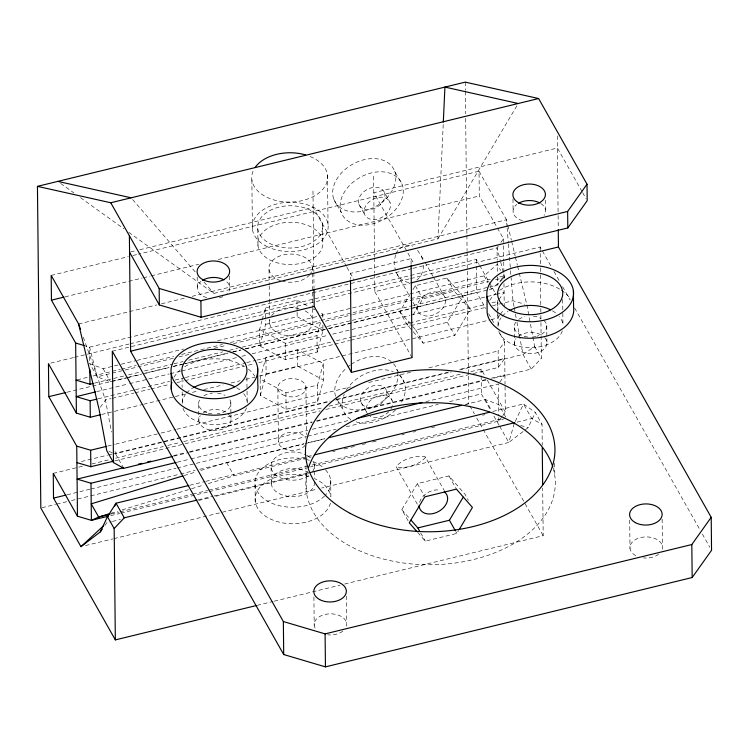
<?xml version="1.0" encoding="UTF-8"?>
<svg xmlns="http://www.w3.org/2000/svg" width="749" height="749" viewBox="0 0 749 749"><rect width="100%" height="100%" fill="white"/><g stroke="black" fill="none" stroke-linecap="round" stroke-linejoin="round"><path stroke-width="0.56" stroke-dasharray="3.75 2.81" d="M128.734 232.312L213.84 293.411L437.95 238.819L443.268 123.276M423.503 265.361C423.354 270.829 421.509 276.681 416.912 279.995M322.894 325.057L322.95 330.562L317.164 352.105L285.584 359.801L259.791 345.944L259.622 329.448L261.935 320.834M262.225 319.748L265.408 307.905L296.988 300.209L307.895 306.069M259.791 345.944L265.577 324.401L265.53 320.001M260.137 378.938L265.923 357.385L297.503 349.699L323.296 363.555L323.474 380.043L317.679 401.595L286.099 409.291L260.315 395.435L260.137 378.938L285.931 392.794L317.51 385.098L323.296 363.555M260.315 395.435L266.101 373.882L265.923 357.385M317.164 352.105L316.996 335.608L320.75 321.602M322.201 316.218L322.782 314.065L318.812 311.93M514.235 423.569L508.805 442.444L321.546 488.058M395.556 254.716L393.965 262.674L395.36 270.239M417.352 504.217L396.099 466.599C402.616 458.922 415.049 455.42 424.964 456.487L444.288 490.558M425.516 457.33C419 465.017 406.567 468.518 396.652 467.451L396.099 466.599M515.209 421.5L523.495 403.954L535.329 412.474L542.023 424.327L542.239 445.206M499.658 426.256L508.805 442.444L528.148 427.679L535.329 412.474M437.95 238.819L517.643 104.504M411.763 330.094L407.194 324.869L399.741 311.678L409.909 294.685M412.905 289.694L415.292 285.687L446.872 278.001L462.901 296.295L470.344 309.487L454.793 335.468L423.213 343.164L412.53 330.964M407.194 324.869L410.18 319.87M413.176 314.87L422.745 298.879L454.325 291.183L470.344 309.487M412.708 326.489L415.761 329.981L447.34 322.285L462.901 296.295M408.121 520.789L401.81 509.629L417.371 483.639L448.951 475.943L464.97 494.246L468.406 500.332M417.652 532.399L425.282 541.115L456.862 533.419L458.66 530.423M395.921 253.639C398.674 247.47 406.108 243.715 412.53 246.561M100.31 407.259L105.478 399.994L111.152 398.618M104.823 525.555L106.761 522.83L111.301 521.725M498.338 246.056L497.046 247.872L497.177 259.969M500.922 242.423L503.506 238.791L479.294 195.938L479.032 171.193L138.565 254.126M489.49 286.923L497.439 284.985L503.899 275.913L497.093 277.57M498.9 299.666L504.068 292.41L497.261 294.067M490.969 319.636L497.785 317.979L499.723 315.254M500.369 314.346L504.246 308.897M473.331 373.545L498.3 367.459L498.132 350.972L504.592 341.89L498.89 331.798M498.3 367.459L504.76 358.387L458.229 369.725M499.77 382.14L504.938 374.884L491.316 378.198M502.092 416.538L498.862 421.078L310.451 466.973M502.738 415.629L505.322 411.997L505.041 385.323M493.769 378.198L531.228 369.07L541.33 358.34L540.956 322.388M352.536 307.876L484.069 275.838L497.224 264.369L500.66 270.455M489.247 289.582L491.513 289.03L504.676 277.551L503.543 273.151M526.865 304.852L534.636 346.497L522.98 354.464L459.418 369.95M505.098 418.242L498.862 421.078L498.815 416.678M184.085 475.54L196.397 471.795M200.872 470.428L226.61 462.592L303.785 443.792M110.974 513.28L117.687 511.23M122.162 509.872L190.424 489.069M191.538 488.732L203.85 484.978M208.325 483.62L234.062 475.774L311.238 456.974M130.691 251.945L135.223 250.84M139.763 249.735L313.166 207.501L346.394 266.298M51.185 275.417L128.351 256.617M132.891 255.512L137.432 254.407M65.06 296.838L142.235 278.038M143.368 277.767L150.175 276.109M151.307 275.829L198.972 264.219M218.268 259.519L479.294 195.938M78.617 323.98L156.925 304.899M161.466 303.794L186.435 297.718M192.109 296.332L506.474 219.757L507.56 224.288M411.922 268.61L89.571 347.133L85.292 345.869M413.055 268.329L497.046 247.872L500.435 261.064M50.717 363.115L73.421 357.591M74.554 357.31L129.025 344.044M130.157 343.763L476.298 259.444L479.154 264.491M112.313 351.225L409.647 278.787M410.789 278.516L540.16 246.992L551.086 266.335M374.659 274.237L374.837 291.698L409.975 283.141M265.577 324.401L297.156 316.705L322.95 330.562M127.536 377.693L110.524 381.84L97.192 376.813L89.571 347.133L89.74 363.63L103.072 368.648L113.277 366.158M114.41 365.887L120.083 364.501M121.216 364.229L135.953 360.634M137.086 360.363L183.58 349.034M217.594 340.748L319.645 315.891M320.778 315.61L351.393 308.157M77.184 379.855L88.532 377.093M93.073 375.989L111.227 371.56M112.359 371.289L120.308 369.351M121.441 369.079L136.196 365.484M140.737 364.379L173.646 356.355M181.595 354.427L222.444 344.474M230.392 342.536L320.048 320.694M321.181 320.422L409.703 298.851M410.836 298.579L490.277 279.227M173.244 358.294L97.192 376.813L89.74 363.63M178.917 356.908L190.265 354.146M214.102 348.332L226.591 345.289M233.398 343.632L320.797 322.342M325.338 321.237L351.44 314.88M352.582 314.599L488.779 281.427M495.595 279.761L504.676 277.551L502.954 274.508M94.496 383.142L124.006 375.951M128.547 374.846L139.904 372.084M144.445 370.97L172.813 364.061M173.955 363.789L183.037 361.57M188.711 360.194L222.762 351.899M229.569 350.242L237.517 348.304M242.058 347.199L326.049 326.733M327.182 326.461L351.019 320.656M352.152 320.375L412.306 305.723M413.448 305.442L488.357 287.195M66.951 392.242L111.217 381.456M112.35 381.185L125.963 377.861M127.105 377.59L141.851 373.994M142.993 373.714L169.096 367.356M173.628 366.252L181.576 364.314M182.709 364.042L228.108 352.985M232.649 351.88L240.588 349.942M245.129 348.837L324.57 329.485M329.111 328.38L409.684 308.747M410.827 308.476L476.645 292.438L485.773 308.588M128.669 377.412L141.14 374.378M145.671 373.274L171.755 366.916M172.888 366.645L184.226 363.883M185.359 363.602L231.853 352.283M232.986 352.002L240.925 350.073M245.457 348.968L327.098 329.083M328.231 328.802L412.147 308.363M413.279 308.082L488.114 289.854M259.622 329.448L285.416 343.304L316.996 335.608M96.649 391.652L128.425 383.909M129.558 383.638L169.283 373.957M170.416 373.685L180.631 371.195M181.764 370.924L237.377 357.376M241.908 356.271L247.591 354.886M252.123 353.781L328.165 335.252M332.706 334.148L409.872 315.348M411.014 315.076L496.128 294.338M98.082 398.805L134.399 389.957M135.532 389.686L169.583 381.391M175.257 380.005L184.338 377.796M185.471 377.515L245.635 362.862M246.767 362.582L255.849 360.372M256.982 360.1L331.891 341.853M336.432 340.739L351.187 337.144M352.33 336.872L486.26 304.244M491.934 302.858L497.608 301.482L497.711 311.378M112.284 398.337L133.856 393.085M134.989 392.813L149.744 389.218M150.877 388.937L169.04 384.518M176.979 382.58L183.795 380.923M184.928 380.642L243.949 366.27M248.49 365.156L254.164 363.78M258.705 362.675L333.614 344.418M334.756 344.147L349.511 340.552M350.644 340.28L409.666 325.899M410.798 325.618L485.708 307.371M492.524 305.714L512.953 300.733L524.721 304.216M266.101 373.882L297.681 366.195L323.474 380.043M101.658 414.469L142.516 404.516M143.649 404.245L174.302 396.773M175.435 396.502L185.649 394.011M192.456 392.354L198.129 390.969M203.812 389.592L223.108 384.892M231.048 382.954L240.129 380.745M245.803 379.359L254.885 377.15M259.426 376.035L489.837 319.907M107.678 446.086L114.485 444.419M115.618 444.148L159.883 433.362M161.026 433.091L175.781 429.495M176.914 429.214L350.569 386.915M368.733 382.486L412.999 371.701M428.887 367.834L498.132 350.972M81.454 461.506L107.556 455.149M108.689 454.868L112.088 454.044M113.23 453.763L329.991 400.958M336.797 399.301L450.289 371.654M115.074 451.441L115.496 453.725L330.019 401.473M335.692 400.088L451.469 371.888M53.254 473.368L82.765 466.178M91.837 463.968L110 459.54M115.674 458.163L163.338 446.544M167.879 445.44L179.226 442.678M183.767 441.573L323.353 407.568M329.036 406.183L462.948 373.564M470.896 371.626L481.101 369.135L484.481 375.118M114.663 460.916L183.898 444.054M185.031 443.773L320.104 410.873M325.778 409.488L468.79 374.65M173.553 455.607L184.9 452.845M189.441 451.741L312.005 421.884M316.546 420.779L486.775 379.303M173.693 456.169L188.448 452.574M189.581 452.293L312.164 422.436M316.705 421.331L486.962 379.855M177.26 462.208L189.74 459.165M190.883 458.894L307.792 430.413M312.324 429.308L350.916 419.899M425.835 401.651L498.478 383.956L498.806 415.573M67.129 494.789L89.833 489.266M90.966 488.985L176.081 468.247M177.213 467.975L306.594 436.461M307.727 436.18L336.104 429.271M346.31 426.78L438.24 404.385M449.587 401.623L481.364 393.88L491.082 411.079M308.326 442.687L325.347 438.539M464.932 404.535L485.361 399.554L498.694 404.582L506.137 417.764M41.953 507.747L55.576 504.423M56.709 504.152L66.923 501.661M71.464 500.557L89.618 496.138M90.751 495.857L179.273 474.295M180.406 474.014L195.161 470.419M199.702 469.314L304.113 443.885M305.246 443.605L324.542 438.905M466.402 404.348L468.668 403.795L467.076 251.739M189.797 485.24L204.552 481.644M205.685 481.373L311.238 455.654M492.851 411.416L523.495 403.954L531.743 418.56L542.023 424.327M332.799 451.722L335.065 451.17M344.147 448.96L349.82 447.574M350.953 447.303L354.361 446.47M362.301 444.541L365.709 443.708M372.515 442.05L377.056 440.946M402.026 434.86L404.291 434.308M413.373 432.098L415.639 431.546M431.527 427.67L434.935 426.846M482.599 415.236L484.865 414.684M111.152 513.983L119.091 512.054M120.233 511.773L191.735 494.359M192.868 494.078L207.623 490.483M208.765 490.211L306.378 466.43M312.052 465.045L502.738 418.597M110.683 515.64L119.765 513.421M120.898 513.149L208.297 491.859M209.43 491.578L305.91 468.078M198.045 499.845L212.8 496.25M213.933 495.978L308.148 473.031M516.988 422.155L531.743 418.56M112.434 521.444L120.383 519.506M198.7 500.435L211.181 497.392M215.721 496.287L308.794 473.611M85.489 545.562L112.734 538.934M113.867 538.653L317.014 489.163M257.197 605.342L273.085 601.466M274.218 601.194L340.046 585.156M344.577 584.051L543.184 535.675L542.688 488.114M408.767 282.457C402.906 281.736 398.356 277.252 395.959 272.074L410.18 297.241M520.658 425.469L528.148 427.679M108.961 451.469L112.228 452.602M312.857 308.738L314.842 309.805M60.66 183.43L73.898 192.933M80.517 197.689L124.006 228.913M417.624 250.335L424.383 261.045M399.741 311.678L411.941 325.618M401.81 509.629L409.441 518.345M132.648 199.552L195.629 272.364M203.971 282.008L213.84 293.411M582.039 191.585L557.406 148.002L373.807 192.727L414.234 264.275M582.61 192.596L586.046 198.682M553.97 271.428L560.289 282.616M562.593 286.689L570.073 299.928M574.67 308.064L700.043 529.955M702.347 534.028L709.827 547.257M479.032 171.193L506.474 219.757L507.026 226.694M534.636 346.497L541.33 358.34M479.725 265.502L488.844 281.652M489.415 282.663L496.259 294.769M484.069 275.838L488.076 282.944M490.37 286.998L491.513 289.03M531.228 369.07L522.98 354.464L516.576 320.169M488.62 313.634L493.75 322.716M394.686 171.249A33.63 24.071 -29.5 0 1 356.337 211.986A33.63 24.071 -29.5 0 1 341.731 172.663A33.63 24.071 -29.5 0 1 394.686 171.249L402.138 184.441A33.63 24.071 -29.5 0 1 363.789 225.177A33.63 24.071 -29.5 0 1 349.184 185.846A33.63 24.071 -29.5 0 1 402.138 184.441M446.872 278.001L454.325 291.183M424.955 262.066L432.997 276.297M433.577 277.317L445.065 297.643A15.186 10.87 -29.5 0 1 427.745 316.041A15.186 10.87 -29.5 0 1 421.144 298.28A15.186 10.87 -29.5 0 1 445.065 297.643M384.471 192.596A14.1 10.093 -29.5 0 1 368.386 209.683A14.1 10.093 -29.5 0 1 362.263 193.186A14.1 10.093 -29.5 0 1 384.471 192.596L390.051 202.483A14.1 10.093 -29.5 0 1 373.976 219.569A14.1 10.093 -29.5 0 1 367.853 203.082A14.1 10.093 -29.5 0 1 390.051 202.483M487.299 380.108L505.322 411.997M447.34 322.285L454.793 335.468M485.361 399.554L491.662 410.714M493.937 416.144L499.087 425.245M415.292 285.687L422.745 298.879M358.94 204.383L364.529 214.27M413.017 302.278L417.577 310.329M469.82 405.827L474.398 413.944M476.692 417.998L543.184 535.675M415.761 329.981L423.213 343.164M333.82 199.346L341.272 212.538M374.837 291.698L412.081 357.601M346.965 267.309L354.127 279.986M396.764 369.201L404.207 382.393M448.951 475.943L456.403 489.134M386.54 390.547A14.1 10.093 -29.5 0 1 370.455 407.625A14.1 10.093 -29.5 0 1 364.332 391.137A14.1 10.093 -29.5 0 1 386.54 390.547L392.13 400.434M455.72 531.387L456.862 533.419M417.371 483.639L424.243 495.81M361.018 402.325L366.607 412.222M420.695 532.998L425.282 541.115M337.041 399.329L343.342 410.48M226.61 462.592L234.062 475.774M103.072 368.648L110.524 381.84M115.496 453.725L123.201 467.357M83.289 337.2L105.478 399.994L111.442 432.004M421.509 255.961L423.204 262.468M500.716 262.159L503.262 272.056M507.831 225.43L511.37 240.176M511.642 241.309L515.172 256.064M515.443 257.197L517.353 265.137M517.625 266.269L518.982 271.943M519.254 273.076L526.594 303.71M514.02 306.453L512.953 300.733L511.099 277.598M514.235 307.596L516.361 319.027M507.12 227.855L508.328 242.891M508.421 244.052L510.453 269.5M510.546 270.661L511.005 276.437M662.125 519.132L662.416 546.433M629.703 520.068L630.003 548.511M562.686 299.469L562.817 311.987M562.827 313.119L562.948 324.495A32.544 21.131 -0.6 0 0 559.372 316.612M557.284 135.906L558.108 214.373M558.117 215.534L558.248 228.342M554.672 463.275L554.803 475.793M545.431 200.17L545.534 210.066M546.742 325.534L546.91 342.031M540.16 246.992L540.366 266.71M540.385 267.87L540.441 273.675M540.45 274.836L540.797 307.305M540.806 308.466L540.872 314.271M540.881 315.432L540.937 321.227M512.981 198.944L513.121 212.136M514.329 327.603L514.497 344.1M503.506 238.791L503.571 244.595M503.581 245.756L503.74 260.83M503.749 261.991L503.937 279.208M503.983 283.609L504.217 306.697M504.592 341.89L505.032 384.162M497.823 300.199L497.935 310.442M497.982 314.992L498.113 327.5M497.186 261.064L497.308 272.383M497.355 276.961L497.439 284.985M497.729 312.473L497.785 317.979M481.101 369.135L481.167 374.762M481.176 375.886L481.364 393.88M476.298 259.444L476.364 265.137M476.373 266.269L476.645 292.438M465.298 82.128L465.391 90.32M465.401 91.49L465.635 113.708M465.681 118.389L466.899 234.194M466.908 235.364L467.067 250.569M411.098 264.444L411.042 258.62L350.401 273.394L350.457 279.218M373.629 176.23L374.472 256.767M374.491 257.928L374.65 273.067M346.328 596.064L346.618 623.365M327.5 175.004L328.025 224.494M330.702 480.175L330.871 496.671A37.965 24.661 -0.6 0 0 314.449 478.583M322.622 224.831L322.791 241.328M322.782 314.065L322.81 317.361M317.51 385.098L317.679 401.595M312.988 191.004L313.831 271.541M313.85 272.702L314.009 287.841M312.249 266.766L312.502 291.239M312.511 292.4L312.67 307.558M312.689 308.719L312.81 320.375M314.318 464.717L314.458 477.909M313.906 597L314.206 625.434M305.938 386.84L306.435 434.626M306.041 465.504L306.313 491.672M296.988 300.209L297.1 311.209M297.11 312.305L297.156 316.705M297.503 349.699L297.681 366.195M285.416 343.304L285.584 359.801M285.931 392.794L286.099 409.291M277.842 388.637L278.403 442.247M269.031 269.528L269.191 284.676M269.2 285.846L269.509 314.983M269.556 319.645L269.593 323.137M271.101 467.479L271.278 483.966M265.408 307.905L265.521 318.896M257.796 228.979L257.965 245.475M251.87 179.835L252.394 229.325M255.072 485.006L255.24 501.502M246.898 377.533L247.03 390.051M247.048 391.184L247.151 401.427M229.625 275.997L229.737 286.989M230.795 402.475L230.917 413.467M230.926 414.572L230.973 418.972M198.682 404.526L198.85 421.022M197.193 276.971L197.324 289.067M182.044 378.264L182.138 387.364M182.185 391.914L182.307 403.299M313.531 462.002A21.693 14.091 -0.6 0 1 312.389 471.907M308.607 475.587A21.693 14.091 -0.6 0 1 278.506 476.832A21.693 14.091 -0.6 0 1 275.829 457.349A21.693 14.091 -0.6 0 1 305.742 454.755M306.631 455.205A21.693 14.091 -0.6 0 1 310.461 457.882M280.491 280.66A21.693 14.091 -0.6 0 1 271.288 261.888A21.693 14.091 -0.6 0 1 300.115 255.418A21.693 14.091 -0.6 0 1 310.311 273.965M309.674 274.78A21.693 14.091 -0.6 0 1 282.542 281.268M305.115 310.863A21.693 14.091 -0.6 0 1 298.654 334.943A21.693 14.091 -0.6 0 1 269.827 319.458M271.522 315.938A21.693 14.091 -0.6 0 1 300.34 308.925M367.956 414.478A14.1 10.093 -29.5 0 1 379.256 395.603A14.1 10.093 -29.5 0 1 390.894 408.898M388.806 411.632A14.1 10.093 -29.5 0 1 370.081 416.191M314.571 482.122A21.693 14.091 -0.6 0 1 286.848 496.156A21.693 14.091 -0.6 0 1 274.827 474.885A21.693 14.091 -0.6 0 1 309.786 473.658M305.246 445.131A14.1 9.157 -0.6 0 1 283.403 448.426A14.1 9.157 -0.6 0 1 284.348 433.905A14.1 9.157 -0.6 0 1 305.695 438.128M393.543 363.799A33.63 24.071 -29.5 0 1 397.382 371.223M397.597 372.281A33.63 24.071 -29.5 0 1 373.414 406.548A33.63 24.071 -29.5 0 1 336.282 398.271M335.552 396.296A33.63 24.071 -29.5 0 1 346.89 367.647M347.714 366.944A33.63 24.071 -29.5 0 1 350.307 364.95M351.197 364.332A33.63 24.071 -29.5 0 1 391.212 361.58M419.58 502.307A15.186 10.87 -29.5 0 1 440.412 490.202M398.665 374.772A33.63 24.071 -29.5 0 1 401.258 402.559M395.566 409.834A33.63 24.071 -29.5 0 1 354.296 421.219M350.682 419.384A33.63 24.071 -29.5 0 1 344.278 394.255M346.291 390.313A33.63 24.071 -29.5 0 1 393.262 371.654M330.459 503.103A37.965 24.661 -0.6 0 1 283.291 522.971A37.965 24.661 -0.6 0 1 257.366 490.904A37.965 24.661 -0.6 0 1 309.047 476.626M310.039 156.475A37.965 24.661 -0.6 0 1 323.128 188.888A37.965 24.661 -0.6 0 1 274.2 200.02A37.965 24.661 -0.6 0 1 253.995 169.237M325.487 469.763A37.965 24.661 -0.6 0 1 325.309 495.22M324.551 496.007A37.965 24.661 -0.6 0 1 274.827 504.386A37.965 24.661 -0.6 0 1 258.021 473.04A37.965 24.661 -0.6 0 1 304.768 459.1M305.817 459.334A37.965 24.661 -0.6 0 1 312.164 461.234M313.232 461.646A37.965 24.661 -0.6 0 1 323.952 468.228M342.892 631.107A16.272 10.57 -0.6 0 1 327.613 634.824M315.132 628.121A16.272 10.57 -0.6 0 1 328.97 613.88A16.272 10.57 -0.6 0 1 346.441 626.127M658.689 554.176A16.272 10.57 -0.6 0 1 643.41 557.902M635.77 555.646A16.272 10.57 -0.6 0 1 640.62 537.585A16.272 10.57 -0.6 0 1 662.238 549.195M553.165 468.078A124.746 81.014 -0.6 0 1 432.164 564.737A124.746 81.014 -0.6 0 1 307.399 471.627M228.108 413.897A16.122 10.467 -0.6 0 1 216.339 430.413A16.122 10.467 -0.6 0 1 200.292 415.676M203.241 412.839A16.122 10.467 -0.6 0 1 225.252 411.903M544.785 337.677A16.272 10.57 -0.6 0 1 531.444 353.622A16.272 10.57 -0.6 0 1 515.949 338.707M518.224 336.357A16.272 10.57 -0.6 0 1 541.143 334.897M229.877 399.807A16.122 10.467 -0.6 0 1 217.21 413.832M211.967 413.832A16.122 10.467 -0.6 0 1 207.95 413.036M207.014 412.736A16.122 10.467 -0.6 0 1 200.114 399.18M203.831 395.856A16.122 10.467 -0.6 0 1 212.267 393.169M217.519 393.169A16.122 10.467 -0.6 0 1 225.084 395.406M543.849 320.413A16.272 10.57 -0.6 0 1 537.108 336.198M536.125 336.46A16.272 10.57 -0.6 0 1 531.977 337.087M527.736 336.994A16.272 10.57 -0.6 0 1 515.78 322.21M518.757 319.346A16.272 10.57 -0.6 0 1 524.946 316.677M533.335 316.144A16.272 10.57 -0.6 0 1 540.975 318.4M489.762 300.386A43.386 28.181 -0.6 0 1 496.194 292.915M499.63 290.369A43.386 28.181 -0.6 0 1 560.308 289.498M561.319 290.144A43.386 28.181 -0.6 0 1 570.607 299.3M173.965 377.318A43.386 28.181 -0.6 0 1 180.397 369.837M184.741 366.72A43.386 28.181 -0.6 0 1 244.511 366.43M248.368 369.135A43.386 28.181 -0.6 0 1 254.81 376.223M562.321 330.918A32.544 21.131 -0.6 0 1 529.309 347.695A32.544 21.131 -0.6 0 1 498.319 329.738M498.001 326.433A32.544 21.131 -0.6 0 1 501.025 317.848M502.326 316.209A32.544 21.131 -0.6 0 1 508.065 311.415M552.472 310.826A32.544 21.131 -0.6 0 1 556.329 313.522M246.524 407.84A32.544 21.131 -0.6 0 1 214.364 424.636A32.544 21.131 -0.6 0 1 182.803 407.756M182.204 403.365A32.544 21.131 -0.6 0 1 185.228 394.779M186.529 393.131A32.544 21.131 -0.6 0 1 193.176 387.804M236.684 387.757A32.544 21.131 -0.6 0 1 240.532 390.454M243.584 393.534A32.544 21.131 -0.6 0 1 247.273 403.636M540.806 203.541A16.272 10.57 -0.6 0 1 544.083 215.459M522.474 220.73A16.272 10.57 -0.6 0 1 516.847 204.393M226.844 281.877A16.272 10.57 -0.6 0 1 226.011 294.732M222.884 296.623A16.272 10.57 -0.6 0 1 217.079 298.317M206.677 297.653A16.272 10.57 -0.6 0 1 201.05 281.324M282.841 394.817A14.1 9.157 -0.6 0 0 305.779 389.227A14.1 9.157 -0.6 0 0 287.045 379.172A14.1 9.157 -0.6 0 0 282.841 394.817M269.331 243.247A32.544 21.131 -0.6 0 0 322.257 230.346A32.544 21.131 -0.6 0 0 279.031 207.127A32.544 21.131 -0.6 0 0 269.331 243.247M269.5 259.744A32.544 21.131 -0.6 0 0 322.435 246.842A32.544 21.131 -0.6 0 0 279.199 223.623A32.544 21.131 -0.6 0 0 269.5 259.744M265.848 245.972A37.965 24.661 -0.6 0 0 327.603 230.926A37.965 24.661 -0.6 0 0 277.167 203.831A37.965 24.661 -0.6 0 0 265.848 245.972"/><path stroke-width="1.12" d="M443.314 122.106L444.925 87.09L518.233 103.502M108.408 516.192L91.387 520.34L77.475 516.22L53.254 473.368L53.516 498.104L80.958 546.667L100.3 531.902L107.472 516.698L116.02 503.216L188.654 485.521M114.56 506.315L115.533 504.246M410.967 520.087L417.83 527.923L449.409 520.237L463.172 497.242M459.259 529.421L472.422 507.429L456.403 489.134L424.823 496.83L409.263 522.821L416.893 531.528M100.3 531.902L102.239 529.178M129.558 252.226L159.34 304.937L201.078 317.267L567.808 227.93L567.639 211.443L587.019 184.217L538.606 98.531L465.298 82.128L37.45 186.351L40.821 508.019L115.337 639.899L256.064 605.613M567.808 227.93L587.197 200.704L587.019 184.217M172.56 456.441L123.754 468.331L113.474 462.564L112.313 351.225L283.702 654.532L325.441 666.872L692.17 577.535L691.823 544.542L711.204 517.316L558.445 246.973L558.267 229.503M692.17 577.535L711.55 550.309L711.204 517.316M115.337 639.899L114.166 528.551L124.268 517.821L196.912 500.126M80.958 546.667L103.428 525.901M182.971 475.887L91.209 503.843L98.662 517.025L110.009 514.263M109.85 513.617L98.662 517.025L91.387 520.34L90.994 483.217L77.081 479.107L123.613 467.769M37.45 186.351L110.758 202.764L538.606 98.531M80.564 329.485L78.617 323.98L51.185 275.417L51.438 300.162L63.927 297.119M110.758 202.764L159.172 288.44L200.91 300.77L567.639 211.443M129.39 235.729L130.598 351.197L314.196 306.472L351.44 372.365L412.081 357.601L411.117 265.605M411.107 282.869L558.445 246.973M76.042 380.136L89.964 384.246L93.363 383.413M100.516 414.749L90.301 417.24L76.389 413.13L48.451 363.677L48.797 396.661L65.818 392.513M95.516 391.933L76.22 396.633L90.133 400.743L96.939 399.086M48.797 396.661L76.735 446.114L90.648 450.233L106.545 446.357M76.913 462.61L90.826 466.721L113.52 461.197M138.368 464.183L141.776 463.35M147.45 461.964L150.849 461.141M90.994 483.217L176.127 462.479M356.599 418.522L422.427 402.485M53.516 498.104L65.996 495.07M328.745 437.706L461.524 405.359M314.646 454.83L489.443 412.25M310.414 472.479L514.722 422.708M130.598 351.197L283.356 621.539L325.094 633.879L691.823 544.542M57.823 181.389L131.131 197.802M51.438 300.162L75.658 343.023L84.216 345.551M449.409 520.237L455.149 530.376M417.83 527.923L419.552 530.966M113.474 462.564L106.779 450.72L99.018 409.076L78.617 323.98M116.02 503.216L124.268 517.821M107.472 516.698L114.166 528.551M573.406 290.818L573.575 307.315A43.386 28.181 -0.6 0 1 534.215 338.117A43.386 28.181 -0.6 0 1 487.15 312.839L486.972 296.342M542.267 447.528L542.651 484.64M350.476 280.379L351.44 372.365M325.094 633.879L325.441 666.872M314.018 289.002L314.196 306.472M283.356 621.539L283.702 654.532M257.609 367.75L257.787 384.237A43.386 28.181 -0.6 0 1 212.744 415.171A43.386 28.181 -0.6 0 1 171.83 382.411M200.91 300.77L201.078 317.267M171.175 373.264L171.352 389.761M159.172 288.44L159.34 304.937M89.805 369.351L89.964 384.246M90.133 400.743L90.301 417.24M90.648 450.233L90.826 466.721M75.658 343.023L76.389 413.13M76.735 446.114L77.475 516.22M444.232 491.85A15.186 10.87 -29.5 0 1 438.38 511.595A15.186 10.87 -29.5 0 1 419.131 505.406M255.259 167.242A37.965 24.661 -0.6 0 1 305.676 154.959M308.616 467.423A124.746 81.014 -0.6 0 1 431.368 402.709A124.746 81.014 -0.6 0 1 552.837 466.983M509.9 310.358A32.544 21.131 -0.6 0 1 550.468 309.749M194.103 387.28A32.544 21.131 -0.6 0 1 234.68 386.671M518.317 203.391A16.272 10.57 -0.6 0 1 539.767 202.932M202.52 280.313A16.272 10.57 -0.6 0 1 223.97 279.864M350.186 513.374A124.746 81.014 -0.6 0 0 553.09 463.94A124.746 81.014 -0.6 0 0 387.364 374.912A124.746 81.014 -0.6 0 0 350.186 513.374M635.424 522.652A16.272 10.57 -0.6 0 0 661.891 516.201A16.272 10.57 -0.6 0 0 640.273 504.592A16.272 10.57 -0.6 0 0 635.424 522.652M319.626 599.574A16.272 10.57 -0.6 0 0 346.094 593.133A16.272 10.57 -0.6 0 0 324.476 581.514A16.272 10.57 -0.6 0 0 319.626 599.574M509.311 309.917A32.544 21.131 -0.6 0 0 562.246 297.025A32.544 21.131 -0.6 0 0 519.01 273.797A32.544 21.131 -0.6 0 0 509.311 309.917M193.514 386.849A32.544 21.131 -0.6 0 0 246.449 373.948A32.544 21.131 -0.6 0 0 203.213 350.729A32.544 21.131 -0.6 0 0 193.514 386.849M186.557 392.289A43.386 28.181 -0.6 0 0 257.132 375.099A43.386 28.181 -0.6 0 0 199.487 344.128A43.386 28.181 -0.6 0 0 186.557 392.289M502.354 315.366A43.386 28.181 -0.6 0 0 572.929 298.168A43.386 28.181 -0.6 0 0 515.284 267.206A43.386 28.181 -0.6 0 0 502.354 315.366M202.923 279.705A16.272 10.57 -0.6 0 0 229.381 273.254A16.272 10.57 -0.6 0 0 207.773 261.644A16.272 10.57 -0.6 0 0 202.923 279.705M518.711 202.773A16.272 10.57 -0.6 0 0 545.178 196.322A16.272 10.57 -0.6 0 0 523.56 184.713A16.272 10.57 -0.6 0 0 518.711 202.773"/></g></svg>
